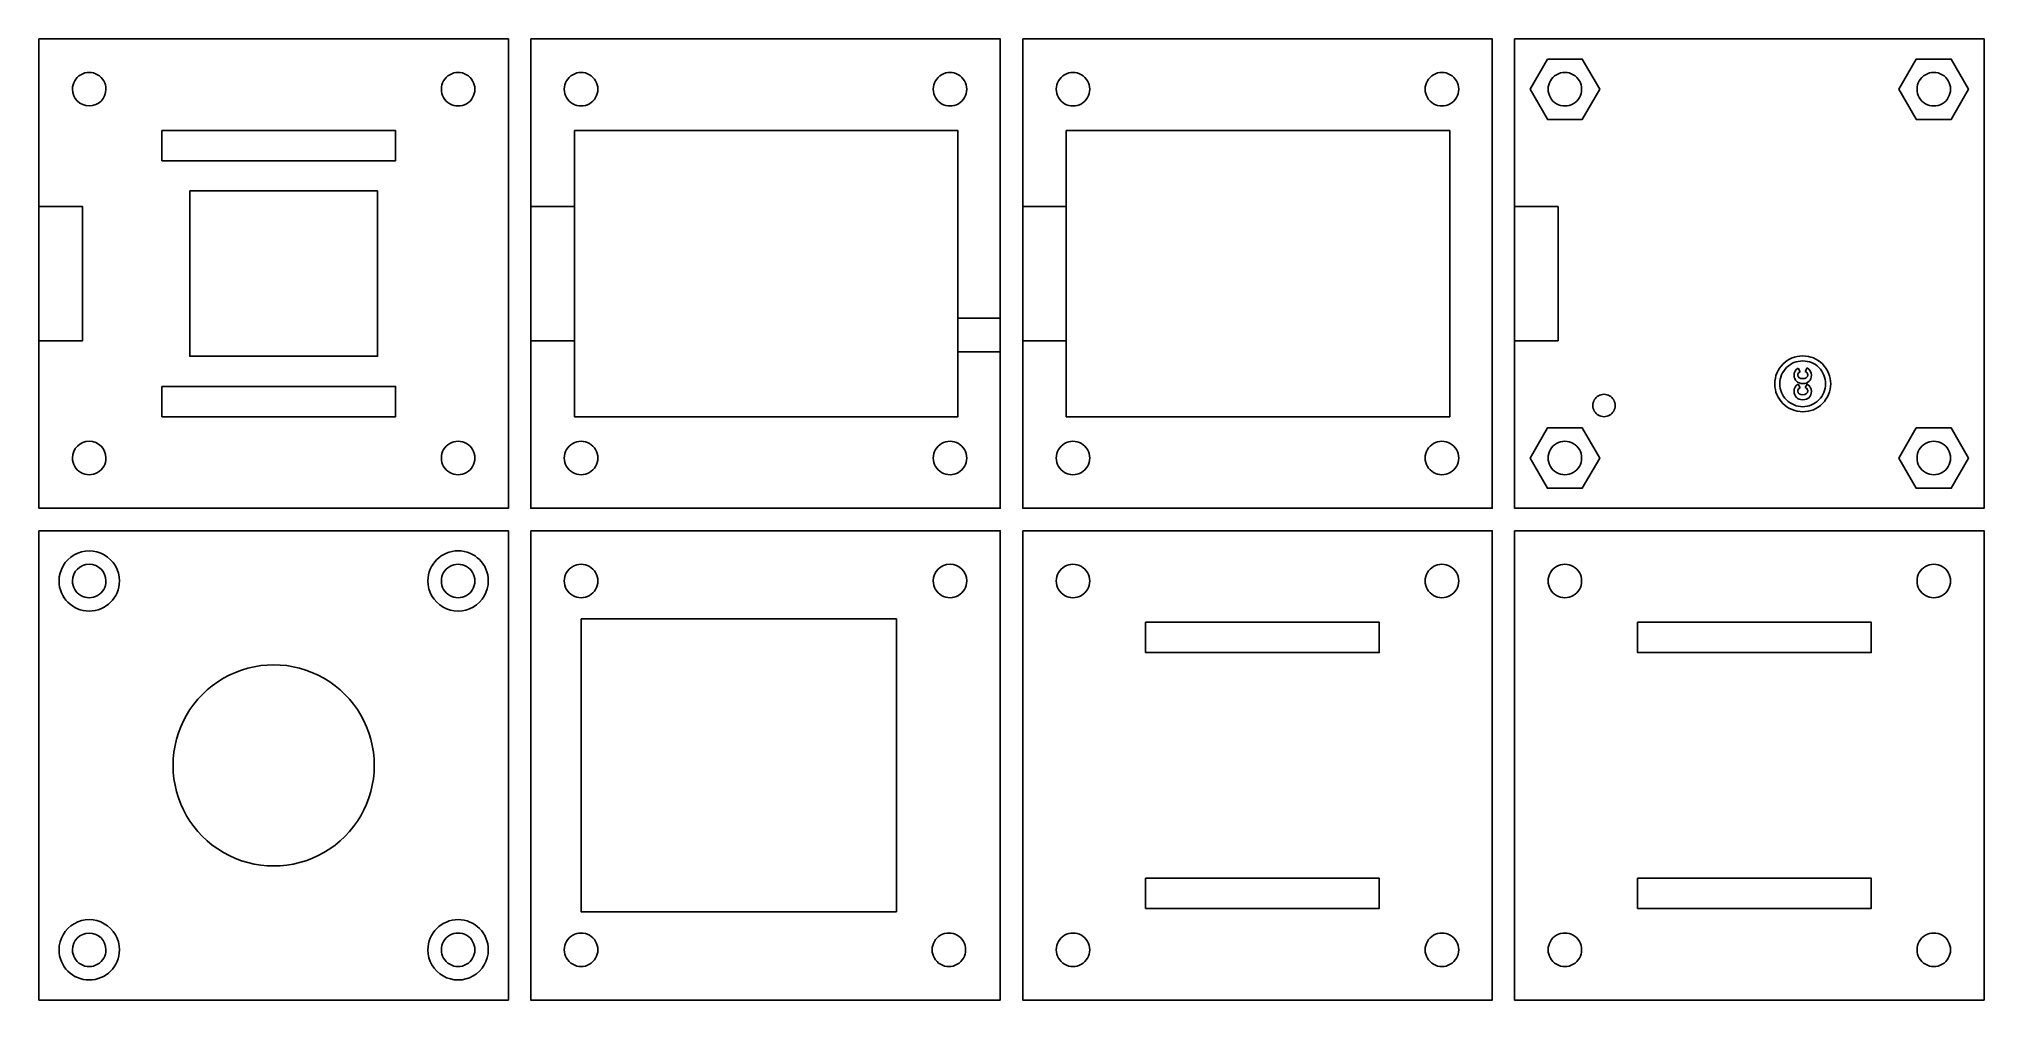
# Model space of a CAD drawing. Extents: x 6 to 499, y 23 to 266.
import ezdxf

# ---------------------------------------------------------------- set-up
doc = ezdxf.new("R2010")
doc.units = 0
for name, color, linetype in [('Cutout', 7, 'CONTINUOUS'), ('Holes', 7, 'CONTINUOUS'), ('Material', 7, 'CONTINUOUS'), ('Screws', 7, 'CONTINUOUS'), ('Text', 7, 'CONTINUOUS')]:
    doc.layers.add(name, color=color, linetype=linetype)

msp = doc.modelspace()

# ---------------------------------------------------------------- linework, layer by layer
at = {"layer": 'Cutout', "color": 1}
for points in [[(36.850399, 243.212596), (96.094486, 243.212596), (96.094486, 235.55906), (36.850399, 235.55906)], [(141.4488, 243.212652), (238.677139, 243.212652), (238.677139, 170.64573), (141.4488, 170.64573)], [(266.173204, 243.2127), (363.401544, 243.2127), (363.401544, 170.645778), (266.173204, 170.645778)], [(43.937014, 227.905515), (91.559056, 227.905515), (91.559056, 185.952767), (43.937014, 185.952767)], [(5.669296, 223.936963), (16.724406, 223.936963), (16.724406, 189.921221), (5.669296, 189.921221)], [(130.393688, 223.937059), (141.448798, 223.937059), (141.448798, 189.921317), (130.393688, 189.921317)], [(255.1181, 223.937107), (266.17321, 223.937107), (266.17321, 189.921365), (255.1181, 189.921365)], [(379.842544, 223.937059), (390.897654, 223.937059), (390.897654, 189.921317), (379.842544, 189.921317)], [(36.850399, 178.299217), (96.094486, 178.299217), (96.094486, 170.645682), (36.850399, 170.645682)], [(143.149616, 119.338623), (223.086618, 119.338623), (223.086618, 45.070914), (143.149616, 45.070914)], [(286.299229, 118.488183), (345.543316, 118.488183), (345.543316, 110.834648), (286.299229, 110.834648)], [(411.023649, 118.488183), (470.267737, 118.488183), (470.267737, 110.834648), (411.023649, 110.834648)], [(286.299229, 53.574797), (345.543316, 53.574797), (345.543316, 45.921261), (286.299229, 45.921261)], [(411.023649, 53.574845), (470.267737, 53.574845), (470.267737, 45.921309), (411.023649, 45.921309)]]:
    msp.add_lwpolyline(points, close=True, dxfattribs=at)
at = {"layer": 'Cutout', "color": 7}
for points in [[(238.677187, 195.590578), (249.448841, 195.590578), (249.448841, 187.086641), (238.677187, 187.086641)], [(90.708668, 82.204734)]]:
    msp.add_lwpolyline(points, close=True, dxfattribs=at)
for points in [[(52.440951, 104.298611), (60.334333, 108.855857), (70.05938, 108.855857), (77.952762, 104.298611)], [(39.685045, 82.204734), (39.685045, 91.319226), (44.547569, 99.741365), (52.440951, 104.298611)], [(77.952762, 104.298611), (85.846144, 99.741365), (90.708668, 91.319226), (90.708668, 82.204734)], [(52.440951, 60.110857), (44.547569, 64.668104), (39.685045, 73.090242), (39.685045, 82.204734)], [(90.708668, 82.204734), (90.708668, 73.090242), (85.846144, 64.668104), (77.952762, 60.110857)], [(77.952762, 60.110857), (70.05938, 55.553611), (60.334333, 55.553611), (52.440951, 60.110857)]]:
    msp.add_open_spline(points, degree=3, dxfattribs=at)
at = {"layer": 'Holes', "color": 1}
for points in [[(22.67712, 253.700844)], [(116.220472, 253.700844)], [(147.401545, 253.700892)], [(240.944869, 253.700892)], [(272.12595, 253.70094)], [(365.669289, 253.70094)], [(396.850394, 253.700892)], [(490.393733, 253.700892)], [(22.677168, 160.157621)], [(116.220472, 160.157523)], [(147.401545, 160.157621)], [(240.944869, 160.157523)], [(272.12595, 160.15767)], [(365.669289, 160.157572)], [(396.850418, 160.15767)], [(490.393733, 160.157572)], [(22.677162, 128.976485)], [(116.22052, 128.976485)], [(147.401545, 128.976414)], [(240.944893, 128.976414)], [(396.850394, 128.976418)], [(490.393733, 128.976418)], [(22.677162, 35.433269)], [(116.220472, 35.433173)], [(147.401577, 35.433197)], [(240.661397, 35.433101)], [(396.850418, 35.433309)], [(490.393733, 35.433205)]]:
    msp.add_lwpolyline(points, close=True, dxfattribs=at)
at = {"layer": 'Holes', "color": 7}
msp.add_lwpolyline([(405.354339, 173.480331)], close=True, dxfattribs=at)
at = {"layer": 'Holes', "color": 1}
for points in [[(14.17319, 253.700844), (14.17319, 255.219925), (14.98361, 256.623613), (16.299172, 257.383153)], [(16.299172, 257.383153), (17.614735, 258.142694), (19.235575, 258.142694), (20.551137, 257.383153)], [(20.551137, 257.383153), (21.8667, 256.623613), (22.67712, 255.219925), (22.67712, 253.700844)], [(107.716543, 253.700844), (107.716543, 255.219925), (108.526963, 256.623613), (109.842525, 257.383153)], [(109.842525, 257.383153), (111.158088, 258.142694), (112.778927, 258.142694), (114.09449, 257.383153)], [(114.09449, 257.383153), (115.410052, 256.623613), (116.220472, 255.219925), (116.220472, 253.700844)], [(138.897616, 253.700892), (138.897616, 255.219973), (139.708036, 256.623661), (141.023598, 257.383201)], [(141.023598, 257.383201), (142.339161, 258.142742), (143.960001, 258.142742), (145.275563, 257.383201)], [(145.275563, 257.383201), (146.591125, 256.623661), (147.401545, 255.219973), (147.401545, 253.700892)], [(232.440939, 253.700892), (232.440939, 255.219973), (233.251359, 256.623661), (234.566921, 257.383201)], [(234.566921, 257.383201), (235.882484, 258.142742), (237.503324, 258.142742), (238.818886, 257.383201)], [(238.818886, 257.383201), (240.134449, 256.623661), (240.944869, 255.219973), (240.944869, 253.700892)], [(263.62202, 253.70094), (263.62202, 255.220021), (264.43244, 256.623709), (265.748003, 257.383249)], [(265.748003, 257.383249), (267.063565, 258.14279), (268.684405, 258.14279), (269.999967, 257.383249)], [(269.999967, 257.383249), (271.31553, 256.623709), (272.12595, 255.220021), (272.12595, 253.70094)], [(357.165359, 253.70094), (357.165359, 255.220021), (357.975779, 256.623709), (359.291342, 257.383249)], [(359.291342, 257.383249), (360.606904, 258.14279), (362.227744, 258.14279), (363.543306, 257.383249)], [(363.543306, 257.383249), (364.858869, 256.623709), (365.669289, 255.220021), (365.669289, 253.70094)], [(388.346464, 253.700892), (388.346464, 255.219973), (389.156884, 256.623661), (390.472447, 257.383201)], [(390.472447, 257.383201), (391.788009, 258.142742), (393.408849, 258.142742), (394.724411, 257.383201)], [(394.724411, 257.383201), (396.039974, 256.623661), (396.850394, 255.219973), (396.850394, 253.700892)], [(481.889804, 253.700892), (481.889804, 255.219973), (482.700223, 256.623661), (484.015786, 257.383201)], [(484.015786, 257.383201), (485.331348, 258.142742), (486.952188, 258.142742), (488.267751, 257.383201)], [(488.267751, 257.383201), (489.583313, 256.623661), (490.393733, 255.219973), (490.393733, 253.700892)], [(18.425155, 249.448879), (16.07686, 249.448879), (14.17319, 251.352549), (14.17319, 253.700844)], [(22.67712, 253.700844), (22.677119, 251.352549), (20.77345, 249.448879), (18.425155, 249.448879)], [(109.842525, 250.018534), (108.526963, 250.778075), (107.716543, 252.181763), (107.716543, 253.700844)], [(116.220472, 253.700844), (116.220472, 252.181763), (115.410052, 250.778075), (114.09449, 250.018534)], [(141.023598, 250.018582), (139.708036, 250.778123), (138.897616, 252.181811), (138.897616, 253.700892)], [(147.401545, 253.700892), (147.401545, 252.181811), (146.591125, 250.778123), (145.275563, 250.018582)], [(234.566921, 250.018582), (233.251359, 250.778123), (232.440939, 252.181811), (232.440939, 253.700892)], [(240.944869, 253.700892), (240.944869, 252.181811), (240.134449, 250.778123), (238.818886, 250.018582)], [(265.748003, 250.01863), (264.43244, 250.778171), (263.62202, 252.181859), (263.62202, 253.70094)], [(272.12595, 253.70094), (272.12595, 252.181859), (271.31553, 250.778171), (269.999967, 250.01863)], [(359.291342, 250.01863), (357.975779, 250.778171), (357.165359, 252.181859), (357.165359, 253.70094)], [(365.669289, 253.70094), (365.669289, 252.181859), (364.858869, 250.778171), (363.543306, 250.01863)], [(390.472447, 250.018582), (389.156884, 250.778123), (388.346464, 252.181811), (388.346464, 253.700892)], [(396.850394, 253.700892), (396.850394, 252.181811), (396.039974, 250.778123), (394.724411, 250.018582)], [(484.015786, 250.018582), (482.700223, 250.778123), (481.889804, 252.181811), (481.889804, 253.700892)], [(490.393733, 253.700892), (490.393733, 252.181811), (489.583313, 250.778123), (488.267751, 250.018582)], [(114.09449, 250.018534), (112.778927, 249.258994), (111.158088, 249.258994), (109.842525, 250.018534)], [(145.275563, 250.018582), (143.960001, 249.259042), (142.339161, 249.259042), (141.023598, 250.018582)], [(238.818886, 250.018582), (237.503324, 249.259042), (235.882484, 249.259042), (234.566921, 250.018582)], [(269.999967, 250.01863), (268.684405, 249.25909), (267.063565, 249.25909), (265.748003, 250.01863)], [(363.543306, 250.01863), (362.227744, 249.25909), (360.606904, 249.25909), (359.291342, 250.01863)], [(394.724411, 250.018582), (393.408849, 249.259042), (391.788009, 249.259042), (390.472447, 250.018582)], [(488.267751, 250.018582), (486.952188, 249.259042), (485.331348, 249.259042), (484.015786, 250.018582)], [(14.173239, 160.157621), (14.173239, 162.505916), (16.076908, 164.409585), (18.425204, 164.409585)], [(18.425204, 164.409585), (20.773499, 164.409585), (22.677168, 162.505916), (22.677168, 160.157621)], [(107.716543, 160.157523), (107.716543, 161.676604), (108.526963, 163.080292), (109.842525, 163.839833)], [(109.842525, 163.839833), (111.158088, 164.599373), (112.778927, 164.599373), (114.09449, 163.839833)], [(114.09449, 163.839833), (115.410052, 163.080292), (116.220472, 161.676604), (116.220472, 160.157523)], [(138.897616, 160.157621), (138.897616, 161.676701), (139.708036, 163.08039), (141.023598, 163.83993)], [(141.023598, 163.83993), (142.339161, 164.599471), (143.960001, 164.599471), (145.275563, 163.83993)], [(145.275563, 163.83993), (146.591125, 163.08039), (147.401545, 161.676701), (147.401545, 160.157621)], [(232.440939, 160.157523), (232.440939, 161.676604), (233.251359, 163.080292), (234.566921, 163.839833)], [(234.566921, 163.839833), (235.882484, 164.599373), (237.503324, 164.599373), (238.818886, 163.839833)], [(238.818886, 163.839833), (240.134449, 163.080292), (240.944869, 161.676604), (240.944869, 160.157523)], [(263.62202, 160.15767), (263.62202, 161.67675), (264.43244, 163.080439), (265.748003, 163.839979)], [(265.748003, 163.839979), (267.063565, 164.599519), (268.684405, 164.599519), (269.999967, 163.839979)], [(269.999967, 163.839979), (271.31553, 163.080439), (272.12595, 161.67675), (272.12595, 160.15767)], [(357.165359, 160.157572), (357.165359, 161.676653), (357.975779, 163.080341), (359.291342, 163.839881)], [(359.291342, 163.839881), (360.606904, 164.599422), (362.227744, 164.599422), (363.543306, 163.839881)], [(363.543306, 163.839881), (364.858869, 163.080341), (365.669289, 161.676653), (365.669289, 160.157572)], [(388.346488, 160.15767), (388.346488, 161.67675), (389.156908, 163.080439), (390.472471, 163.839979)], [(390.472471, 163.839979), (391.788033, 164.599519), (393.408873, 164.599519), (394.724435, 163.839979)], [(394.724435, 163.839979), (396.039998, 163.080439), (396.850418, 161.67675), (396.850418, 160.15767)], [(481.889804, 160.157572), (481.889804, 161.676653), (482.700223, 163.080341), (484.015786, 163.839881)], [(484.015786, 163.839881), (485.331348, 164.599422), (486.952188, 164.599422), (488.267751, 163.839881)], [(488.267751, 163.839881), (489.583313, 163.080341), (490.393733, 161.676653), (490.393733, 160.157572)], [(16.299221, 156.475311), (14.983659, 157.234852), (14.173239, 158.63854), (14.173239, 160.157621)], [(22.677168, 160.157621), (22.677168, 158.63854), (21.866748, 157.234852), (20.551186, 156.475311)], [(109.842525, 156.475214), (108.526963, 157.234754), (107.716543, 158.638442), (107.716543, 160.157523)], [(116.220472, 160.157523), (116.220472, 158.638442), (115.410052, 157.234754), (114.09449, 156.475214)], [(141.023598, 156.475311), (139.708036, 157.234852), (138.897616, 158.63854), (138.897616, 160.157621)], [(147.401545, 160.157621), (147.401545, 158.63854), (146.591125, 157.234852), (145.275563, 156.475311)], [(234.566921, 156.475214), (233.251359, 157.234754), (232.440939, 158.638442), (232.440939, 160.157523)], [(240.944869, 160.157523), (240.944869, 158.638442), (240.134449, 157.234754), (238.818886, 156.475214)], [(265.748003, 156.47536), (264.43244, 157.2349), (263.62202, 158.638589), (263.62202, 160.15767)], [(272.12595, 160.15767), (272.12595, 158.638589), (271.31553, 157.2349), (269.999967, 156.47536)], [(359.291342, 156.475263), (357.975779, 157.234803), (357.165359, 158.638491), (357.165359, 160.157572)], [(365.669289, 160.157572), (365.669289, 158.638491), (364.858869, 157.234803), (363.543306, 156.475263)], [(390.472471, 156.47536), (389.156908, 157.2349), (388.346488, 158.638589), (388.346488, 160.15767)], [(396.850418, 160.15767), (396.850418, 158.638589), (396.039998, 157.2349), (394.724435, 156.47536)], [(484.015786, 156.475263), (482.700223, 157.234803), (481.889804, 158.638491), (481.889804, 160.157572)], [(490.393733, 160.157572), (490.393733, 158.638491), (489.583313, 157.234803), (488.267751, 156.475263)], [(20.551186, 156.475311), (19.235624, 155.715771), (17.614784, 155.715771), (16.299221, 156.475311)], [(114.09449, 156.475214), (112.778927, 155.715673), (111.158088, 155.715673), (109.842525, 156.475214)], [(145.275563, 156.475311), (143.960001, 155.715771), (142.339161, 155.715771), (141.023598, 156.475311)], [(238.818886, 156.475214), (237.503324, 155.715673), (235.882484, 155.715673), (234.566921, 156.475214)], [(269.999967, 156.47536), (268.684405, 155.71582), (267.063565, 155.71582), (265.748003, 156.47536)], [(363.543306, 156.475263), (362.227744, 155.715722), (360.606904, 155.715722), (359.291342, 156.475263)], [(394.724435, 156.47536), (393.408873, 155.71582), (391.788033, 155.71582), (390.472471, 156.47536)], [(488.267751, 156.475263), (486.952188, 155.715722), (485.331348, 155.715722), (484.015786, 156.475263)], [(14.173233, 128.976485), (14.173233, 131.324781), (16.076902, 133.22845), (18.425197, 133.22845)], [(18.425197, 133.22845), (20.773492, 133.22845), (22.677162, 131.324781), (22.677162, 128.976485)], [(109.842573, 132.658795), (111.158136, 133.418335), (112.778975, 133.418335), (114.094538, 132.658795)], [(141.023598, 132.658724), (142.339161, 133.418264), (143.960001, 133.418264), (145.275563, 132.658724)], [(232.440963, 128.976414), (232.440963, 131.324709), (234.344633, 133.228378), (236.692928, 133.228378)], [(236.692928, 133.228378), (239.041223, 133.228378), (240.944892, 131.324709), (240.944893, 128.976414)], [(390.472447, 132.658728), (391.788009, 133.418268), (393.408849, 133.418268), (394.724411, 132.658728)], [(484.015786, 132.658728), (485.331348, 133.418268), (486.952188, 133.418268), (488.267751, 132.658728)], [(16.299215, 125.294176), (14.983652, 126.053716), (14.173233, 127.457405), (14.173233, 128.976485)], [(22.677162, 128.976485), (22.677162, 127.457405), (21.866742, 126.053716), (20.55118, 125.294176)], [(107.716591, 128.976485), (107.716591, 130.495566), (108.527011, 131.899254), (109.842573, 132.658795)], [(109.842573, 125.294176), (108.527011, 126.053716), (107.716591, 127.457405), (107.716591, 128.976485)], [(114.094538, 132.658795), (115.4101, 131.899254), (116.22052, 130.495566), (116.22052, 128.976485)], [(116.22052, 128.976485), (116.22052, 127.457405), (115.4101, 126.053716), (114.094538, 125.294176)], [(138.897616, 128.976414), (138.897616, 130.495495), (139.708036, 131.899183), (141.023598, 132.658724)], [(141.023598, 125.294105), (139.708036, 126.053645), (138.897616, 127.457333), (138.897616, 128.976414)], [(145.275563, 132.658724), (146.591125, 131.899183), (147.401545, 130.495495), (147.401545, 128.976414)], [(147.401545, 128.976414), (147.401545, 127.457333), (146.591125, 126.053645), (145.275563, 125.294105)], [(234.566945, 125.294105), (233.251383, 126.053645), (232.440963, 127.457333), (232.440963, 128.976414)], [(240.944893, 128.976414), (240.944893, 127.457333), (240.134473, 126.053645), (238.81891, 125.294105)], [(388.346464, 128.976418), (388.346464, 130.495499), (389.156884, 131.899187), (390.472447, 132.658728)], [(390.472447, 125.294109), (389.156884, 126.053649), (388.346464, 127.457337), (388.346464, 128.976418)], [(394.724411, 132.658728), (396.039974, 131.899187), (396.850394, 130.495499), (396.850394, 128.976418)], [(396.850394, 128.976418), (396.850394, 127.457337), (396.039974, 126.053649), (394.724411, 125.294109)], [(481.889804, 128.976418), (481.889804, 130.495499), (482.700223, 131.899187), (484.015786, 132.658728)], [(484.015786, 125.294109), (482.700223, 126.053649), (481.889804, 127.457337), (481.889804, 128.976418)], [(488.267751, 132.658728), (489.583313, 131.899187), (490.393733, 130.495499), (490.393733, 128.976418)], [(490.393733, 128.976418), (490.393733, 127.457337), (489.583313, 126.053649), (488.267751, 125.294109)], [(20.55118, 125.294176), (19.235617, 124.534636), (17.614777, 124.534636), (16.299215, 125.294176)], [(114.094538, 125.294176), (112.778975, 124.534636), (111.158136, 124.534636), (109.842573, 125.294176)], [(145.275563, 125.294105), (143.960001, 124.534564), (142.339161, 124.534564), (141.023598, 125.294105)], [(238.81891, 125.294105), (237.503348, 124.534564), (235.882508, 124.534564), (234.566945, 125.294105)], [(394.724411, 125.294109), (393.408849, 124.534568), (391.788009, 124.534568), (390.472447, 125.294109)], [(488.267751, 125.294109), (486.952188, 124.534568), (485.331348, 124.534568), (484.015786, 125.294109)], [(14.173233, 35.433269), (14.173233, 37.781564), (16.076902, 39.685233), (18.425197, 39.685233)], [(18.425197, 39.685233), (20.773492, 39.685233), (22.677162, 37.781564), (22.677162, 35.433269)], [(109.842525, 39.115482), (111.158088, 39.875022), (112.778927, 39.875022), (114.09449, 39.115482)], [(141.02363, 39.115506), (142.339193, 39.875046), (143.960033, 39.875046), (145.275595, 39.115506)], [(234.283449, 39.11541), (235.599012, 39.87495), (237.219852, 39.87495), (238.535414, 39.11541)], [(390.472471, 39.115618), (391.788033, 39.875158), (393.408873, 39.875158), (394.724435, 39.115618)], [(484.015786, 39.115514), (485.331348, 39.875054), (486.952188, 39.875054), (488.267751, 39.115514)], [(16.299215, 31.750959), (14.983652, 32.510499), (14.173233, 33.914188), (14.173233, 35.433269)], [(22.677162, 35.433269), (22.677162, 33.914188), (21.866742, 32.510499), (20.55118, 31.750959)], [(107.716543, 35.433173), (107.716543, 36.952253), (108.526963, 38.355942), (109.842525, 39.115482)], [(109.842525, 31.750863), (108.526963, 32.510403), (107.716543, 33.914092), (107.716543, 35.433173)], [(114.09449, 39.115482), (115.410052, 38.355942), (116.220472, 36.952253), (116.220472, 35.433173)], [(116.220472, 35.433173), (116.220472, 33.914092), (115.410052, 32.510403), (114.09449, 31.750863)], [(138.897648, 35.433197), (138.897648, 36.952277), (139.708068, 38.355966), (141.02363, 39.115506)], [(141.02363, 31.750887), (139.708068, 32.510427), (138.897648, 33.914116), (138.897648, 35.433197)], [(145.275595, 39.115506), (146.591157, 38.355966), (147.401577, 36.952277), (147.401577, 35.433197)], [(147.401577, 35.433197), (147.401577, 33.914116), (146.591157, 32.510427), (145.275595, 31.750887)], [(232.157467, 35.433101), (232.157467, 36.952181), (232.967887, 38.35587), (234.283449, 39.11541)], [(234.283449, 31.750791), (232.967887, 32.510331), (232.157467, 33.91402), (232.157467, 35.433101)], [(238.535414, 39.11541), (239.850977, 38.35587), (240.661397, 36.952181), (240.661397, 35.433101)], [(240.661397, 35.433101), (240.661397, 33.91402), (239.850977, 32.510331), (238.535414, 31.750791)], [(388.346488, 35.433309), (388.346488, 36.952389), (389.156908, 38.356078), (390.472471, 39.115618)], [(390.472471, 31.750999), (389.156908, 32.510539), (388.346488, 33.914228), (388.346488, 35.433309)], [(394.724435, 39.115618), (396.039998, 38.356078), (396.850418, 36.952389), (396.850418, 35.433309)], [(396.850418, 35.433309), (396.850418, 33.914228), (396.039998, 32.510539), (394.724435, 31.750999)], [(481.889804, 35.433205), (481.889804, 36.952285), (482.700223, 38.355974), (484.015786, 39.115514)], [(484.015786, 31.750895), (482.700223, 32.510435), (481.889804, 33.914124), (481.889804, 35.433205)], [(488.267751, 39.115514), (489.583313, 38.355974), (490.393733, 36.952285), (490.393733, 35.433205)], [(490.393733, 35.433205), (490.393733, 33.914124), (489.583313, 32.510435), (488.267751, 31.750895)], [(20.55118, 31.750959), (19.235617, 30.991419), (17.614777, 30.991419), (16.299215, 31.750959)], [(114.09449, 31.750863), (112.778927, 30.991323), (111.158088, 30.991323), (109.842525, 31.750863)], [(145.275595, 31.750887), (143.960033, 30.991347), (142.339193, 30.991347), (141.02363, 31.750887)], [(238.535414, 31.750791), (237.219852, 30.991251), (235.599012, 30.991251), (234.283449, 31.750791)], [(394.724435, 31.750999), (393.408873, 30.991459), (391.788033, 30.991459), (390.472471, 31.750999)], [(488.267751, 31.750895), (486.952188, 30.991355), (485.331348, 30.991355), (484.015786, 31.750895)]]:
    msp.add_open_spline(points, degree=3, dxfattribs=at)
at = {"layer": 'Holes', "color": 7}
for points in [[(399.685048, 173.480331), (399.685048, 174.493052), (400.225328, 175.428845), (401.102371, 175.935206)], [(401.102371, 171.025456), (400.225328, 171.531816), (399.685048, 172.467609), (399.685048, 173.480331)], [(401.102371, 175.935206), (401.979413, 176.441567), (403.059974, 176.441567), (403.937016, 175.935206)], [(403.937016, 175.935206), (404.814059, 175.428845), (405.354339, 174.493052), (405.354339, 173.480331)], [(405.354339, 173.480331), (405.354339, 172.467609), (404.814059, 171.531816), (403.937016, 171.025456)], [(403.937016, 171.025456), (403.059974, 170.519095), (401.979413, 170.519095), (401.102371, 171.025456)]]:
    msp.add_open_spline(points, degree=3, dxfattribs=at)
at = {"layer": 'Material', "color": 1}
for points in [[(5.669296, 266.456739), (124.724412, 266.456739), (124.724412, 147.401623), (5.669296, 147.401623)], [(130.393688, 266.456787), (249.448804, 266.456787), (249.448804, 147.401671), (130.393688, 147.401671)], [(255.1181, 266.456835), (374.173216, 266.456835), (374.173216, 147.401719), (255.1181, 147.401719)], [(379.842544, 266.456787), (498.89766, 266.456787), (498.89766, 147.401671), (379.842544, 147.401671)], [(5.669296, 141.732303), (124.724412, 141.732303), (124.724412, 22.677187), (5.669296, 22.677187)], [(130.393712, 141.732319), (249.448828, 141.732319), (249.448828, 22.677203), (130.393712, 22.677203)], [(255.11812, 141.732303), (374.173237, 141.732303), (374.173237, 22.677187), (255.11812, 22.677187)], [(379.842544, 141.732319), (498.89766, 141.732319), (498.89766, 22.677203), (379.842544, 22.677203)], [(272.125998, 128.976399)], [(365.669313, 128.976399)], [(272.125998, 35.433275)], [(365.669313, 35.433179)]]:
    msp.add_lwpolyline(points, close=True, dxfattribs=at)
for points in [[(265.748051, 132.658708), (267.063613, 133.418248), (268.684453, 133.418248), (270.000015, 132.658708)], [(359.291366, 132.658708), (360.606928, 133.418248), (362.227768, 133.418248), (363.54333, 132.658708)], [(263.622068, 128.976399), (263.622068, 130.495479), (264.432488, 131.899168), (265.748051, 132.658708)], [(265.748051, 125.294089), (264.432488, 126.053629), (263.622068, 127.457318), (263.622068, 128.976399)], [(270.000015, 132.658708), (271.315578, 131.899168), (272.125998, 130.495479), (272.125998, 128.976399)], [(272.125998, 128.976399), (272.125998, 127.457318), (271.315578, 126.053629), (270.000015, 125.294089)], [(357.165383, 128.976399), (357.165383, 130.495479), (357.975803, 131.899168), (359.291366, 132.658708)], [(359.291366, 125.294089), (357.975803, 126.053629), (357.165383, 127.457318), (357.165383, 128.976399)], [(363.54333, 132.658708), (364.858893, 131.899168), (365.669313, 130.495479), (365.669313, 128.976399)], [(365.669313, 128.976399), (365.669313, 127.457318), (364.858893, 126.053629), (363.54333, 125.294089)], [(270.000015, 125.294089), (268.684453, 124.534549), (267.063613, 124.534549), (265.748051, 125.294089)], [(363.54333, 125.294089), (362.227768, 124.534549), (360.606928, 124.534549), (359.291366, 125.294089)], [(265.748051, 39.115585), (267.063613, 39.875125), (268.684453, 39.875125), (270.000015, 39.115585)], [(359.291366, 39.115489), (360.606928, 39.875029), (362.227768, 39.875029), (363.54333, 39.115489)], [(263.622068, 35.433275), (263.622068, 36.952356), (264.432488, 38.356045), (265.748051, 39.115585)], [(265.748051, 31.750966), (264.432488, 32.510506), (263.622068, 33.914195), (263.622068, 35.433275)], [(270.000015, 39.115585), (271.315578, 38.356045), (272.125998, 36.952356), (272.125998, 35.433275)], [(272.125998, 35.433275), (272.125998, 33.914195), (271.315578, 32.510506), (270.000015, 31.750966)], [(357.165383, 35.433179), (357.165383, 36.95226), (357.975803, 38.355949), (359.291366, 39.115489)], [(359.291366, 31.75087), (357.975803, 32.51041), (357.165383, 33.914099), (357.165383, 35.433179)], [(363.54333, 39.115489), (364.858893, 38.355949), (365.669313, 36.95226), (365.669313, 35.433179)], [(365.669313, 35.433179), (365.669313, 33.914099), (364.858893, 32.51041), (363.54333, 31.75087)], [(270.000015, 31.750966), (268.684453, 30.991426), (267.063613, 30.991426), (265.748051, 31.750966)], [(363.54333, 31.75087), (362.227768, 30.99133), (360.606928, 30.99133), (359.291366, 31.75087)]]:
    msp.add_open_spline(points, degree=3, dxfattribs=at)
at = {"layer": 'Screws', "color": 5}
for points in [[(388.171885, 261.354257), (388.171885, 261.340193), (383.760949, 253.70113), (388.171885, 246.060505), (388.171885, 246.046441), (388.179885, 246.046441), (397.009573, 246.046441), (397.009573, 246.051161), (397.017573, 246.046441), (401.436326, 253.701129), (397.017573, 261.354254), (397.009573, 261.349534), (397.009573, 261.354254), (388.179885, 261.354254), (388.171885, 261.354254)], [(481.71408, 261.354257), (481.71408, 261.338633), (477.304704, 253.701133), (481.71408, 246.06207), (481.71408, 246.046446), (481.72344, 246.046446), (490.553129, 246.046446), (490.553129, 246.051166), (490.561129, 246.046446), (494.979881, 253.701134), (490.561129, 261.354259), (490.553129, 261.349539), (490.553129, 261.354259), (481.72344, 261.354259), (481.71408, 261.354259)], [(388.179701, 167.812065), (388.178101, 167.810465), (388.171701, 167.810465), (388.171701, 167.797985), (383.760765, 160.157361), (388.171701, 152.518297), (388.171701, 152.504217), (388.179701, 152.504217), (397.009389, 152.504217), (397.009389, 152.509017), (397.017389, 152.504217), (401.436142, 160.157337), (397.017389, 167.812025), (397.009389, 167.807225), (397.009389, 167.810425), (388.182829, 167.810425), (388.179629, 167.812025)], [(481.723456, 167.812065), (481.721856, 167.810465), (481.713856, 167.810465), (481.713856, 167.796385), (477.30448, 160.157321), (481.713856, 152.519825), (481.713856, 152.504225), (481.723216, 152.504225), (490.552905, 152.504225), (490.552905, 152.509025), (490.560905, 152.504225), (494.979657, 160.157345), (490.560905, 167.812033), (490.552905, 167.807233), (490.552905, 167.810433), (481.726336, 167.810433), (481.723136, 167.812033)], [(26.078741, 128.976375)], [(119.622051, 128.976375)], [(26.078741, 35.433059)], [(119.622051, 35.433059)]]:
    msp.add_lwpolyline(points, close=True, dxfattribs=at)
for points in [[(10.771654, 128.976375), (10.771654, 131.710722), (12.230411, 134.237364), (14.598426, 135.604538)], [(14.598426, 135.604538), (16.96644, 136.971711), (19.883954, 136.971711), (22.251969, 135.604538)], [(22.251969, 135.604538), (24.619984, 134.237364), (26.078741, 131.710722), (26.078741, 128.976375)], [(104.314964, 128.976375), (104.314964, 133.20331), (107.741572, 136.629918), (111.968508, 136.629918)], [(111.968508, 136.629918), (116.195443, 136.629918), (119.622051, 133.20331), (119.622051, 128.976375)], [(18.425197, 121.322831), (14.198262, 121.322831), (10.771654, 124.749439), (10.771654, 128.976375)], [(26.078741, 128.976375), (26.078741, 124.749439), (22.652133, 121.322831), (18.425197, 121.322831)], [(108.141736, 122.348212), (105.773721, 123.715385), (104.314964, 126.242027), (104.314964, 128.976375)], [(119.622051, 128.976375), (119.622051, 126.242027), (118.163294, 123.715385), (115.795279, 122.348212)], [(115.795279, 122.348212), (113.427265, 120.981038), (110.50975, 120.981038), (108.141736, 122.348212)], [(10.771654, 35.433059), (10.771654, 38.167407), (12.230411, 40.694049), (14.598426, 42.061222)], [(14.598426, 42.061222), (16.96644, 43.428396), (19.883954, 43.428396), (22.251969, 42.061222)], [(22.251969, 42.061222), (24.619984, 40.694049), (26.078741, 38.167407), (26.078741, 35.433059)], [(104.314964, 35.433059), (104.314964, 39.659995), (107.741572, 43.086602), (111.968508, 43.086602)], [(111.968508, 43.086602), (116.195443, 43.086602), (119.622051, 39.659995), (119.622051, 35.433059)], [(18.425197, 27.779516), (14.198262, 27.779516), (10.771654, 31.206124), (10.771654, 35.433059)], [(26.078741, 35.43306), (26.078741, 31.206124), (22.652133, 27.779516), (18.425197, 27.779516)], [(108.141736, 28.804896), (105.773721, 30.17207), (104.314964, 32.698712), (104.314964, 35.433059)], [(119.622051, 35.433059), (119.622051, 32.698712), (118.163294, 30.17207), (115.795279, 28.804896)], [(115.795279, 28.804896), (113.427265, 27.437723), (110.50975, 27.437723), (108.141736, 28.804896)]]:
    msp.add_open_spline(points, degree=3, dxfattribs=at)
at = {"layer": 'Text', "color": 7}
for points in [[(452.236047, 182.038929), (451.741383, 182.982137)], [(454.010079, 183.005649), (453.562599, 182.125361)], [(452.236047, 177.945192), (451.741383, 178.8884)], [(454.010079, 178.911912), (453.562599, 178.031624)]]:
    msp.add_lwpolyline(points, dxfattribs=at)
for points in [[(445.832495, 178.960504)], [(447.113879, 178.979784)]]:
    msp.add_lwpolyline(points, close=True, dxfattribs=at)
for points in [[(447.909991, 184.015368), (446.550791, 182.65452), (445.832495, 180.904696), (445.832495, 178.960504)], [(447.113879, 178.979784), (447.113879, 180.5742), (447.715655, 181.993488), (448.822607, 183.101512)], [(452.918999, 186.056752), (450.996927, 186.056752), (449.249735, 185.356952), (447.909991, 184.015368)], [(448.822607, 183.101512), (449.909655, 184.19028), (451.346455, 184.773408), (452.918999, 184.773408)], [(451.741383, 182.982137), (451.011463, 182.581297), (450.720975, 181.897401), (450.720975, 181.103553)], [(457.889551, 184.034848), (456.588711, 185.356952), (454.860751, 186.056752), (452.918999, 186.056752)], [(452.918999, 184.773408), (454.510999, 184.773408), (455.909111, 184.209544), (456.976927, 183.121)], [(455.116799, 181.142745), (455.116799, 181.944649), (454.677151, 182.628545), (454.010079, 183.005649)], [(456.976927, 183.121), (458.102887, 181.973784), (458.704895, 180.496272), (458.704895, 178.979784)], [(460.005727, 178.960504), (460.005727, 180.826768), (459.267983, 182.63504), (457.889551, 184.034848)], [(445.832495, 178.960504), (445.832495, 177.016312), (446.551007, 175.305456), (447.890535, 173.983352)], [(448.802927, 174.897024), (447.696423, 175.985792), (447.113879, 177.3856), (447.113879, 178.979784)], [(450.720975, 181.103553), (450.720975, 179.948057), (451.537215, 179.02836), (452.918775, 179.02836)], [(451.741383, 178.8884), (451.011463, 178.48756), (450.720975, 177.803664), (450.720975, 177.009816)], [(451.662887, 181.252921), (451.662887, 181.441473), (451.764863, 181.818801), (452.236047, 182.038929)], [(452.918775, 180.301649), (452.204735, 180.301649), (451.662887, 180.553345), (451.662887, 181.252921)], [(451.662887, 177.159184), (451.662887, 177.347736), (451.764863, 177.725064), (452.236047, 177.945192)], [(454.174887, 181.252921), (454.174887, 180.600377), (453.633263, 180.301649), (452.918775, 180.301649)], [(452.918775, 179.02836), (454.323823, 179.02836), (455.116799, 179.892969), (455.116799, 181.142745)], [(453.562599, 182.125361), (454.033335, 181.928753), (454.174887, 181.630025), (454.174887, 181.252921)], [(453.562599, 178.031624), (454.033335, 177.835016), (454.174887, 177.536288), (454.174887, 177.159184)], [(455.116799, 177.049008), (455.116799, 177.850912), (454.677151, 178.534808), (454.010079, 178.911912)], [(458.704895, 178.979784), (458.704895, 177.444048), (458.103111, 176.005272), (456.996159, 174.897024)], [(457.908783, 173.963864), (459.267983, 175.324936), (460.005727, 177.094016), (460.005727, 178.960504)], [(447.890535, 173.983352), (449.268967, 172.62228), (451.055295, 171.88352), (452.918999, 171.88352)], [(452.918999, 173.166688), (451.385367, 173.166688), (449.929335, 173.788776), (448.802927, 174.897024)], [(450.720975, 177.009816), (450.720975, 175.85432), (451.537215, 174.934624), (452.918775, 174.934624)], [(452.918775, 176.207912), (452.204735, 176.207912), (451.662887, 176.459608), (451.662887, 177.159184)], [(454.174887, 177.159184), (454.174887, 176.50664), (453.633263, 176.207912), (452.918775, 176.207912)], [(452.918775, 174.934624), (454.323823, 174.934624), (455.116799, 175.799232), (455.116799, 177.049008)], [(456.996159, 174.897024), (455.889431, 173.788776), (454.433399, 173.166688), (452.918999, 173.166688)], [(452.918999, 171.88352), (454.802383, 171.88352), (456.549799, 172.602792), (457.908783, 173.963864)]]:
    msp.add_open_spline(points, degree=3, dxfattribs=at)

doc.saveas('drawing.dxf')
